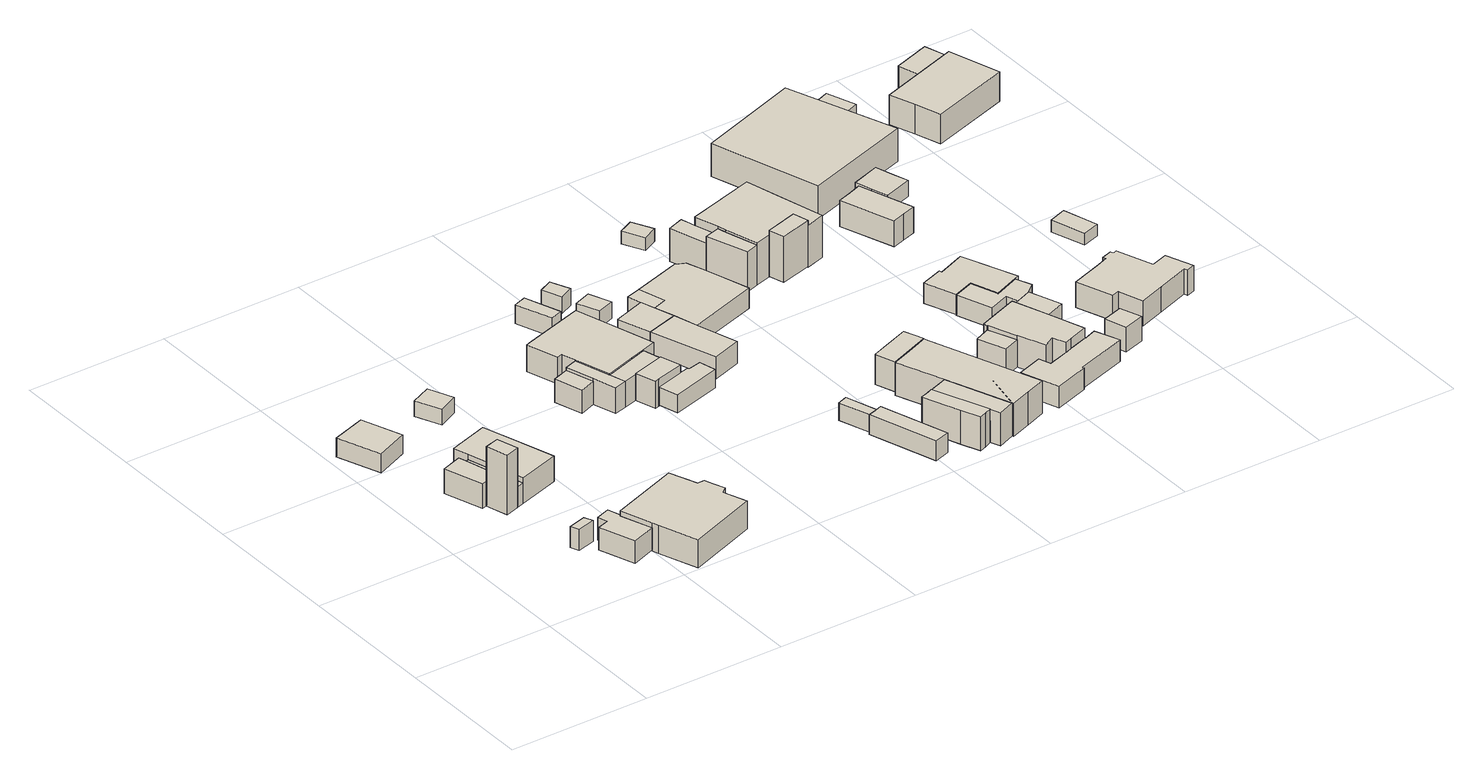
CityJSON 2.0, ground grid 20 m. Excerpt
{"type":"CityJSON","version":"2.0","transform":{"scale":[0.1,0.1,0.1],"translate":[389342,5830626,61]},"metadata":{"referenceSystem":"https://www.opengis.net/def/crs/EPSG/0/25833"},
"CityObjects":{
"building1":{"type":"Building","attributes":{"Gemeindeschluessel":"11000012","BezugspunktDach":"2200","function":"31001_2723","measuredHeight":2.74,"storeysAboveGround":1},"address":[{"country":"Germany","locality":"Berlin","thoroughfareNumber":"5 (1)","thoroughfareName":"Feldspatzenweg"}],"geometry":[{"type":"Solid","lod":"1","boundaries":[[[[0,1,2,3]],[[4,5,6,7]],[[4,7,3,2]],[[5,4,2,1]],[[6,5,1,0]],[[7,6,0,3]]]]}]},
"building2":{"type":"Building","attributes":{"Gemeindeschluessel":"11000012","BezugspunktDach":"2200","function":"31001_2723","measuredHeight":8.47,"storeysAboveGround":1},"address":[{"country":"Germany","locality":"Berlin","thoroughfareNumber":"5 (3)","thoroughfareName":"Feldspatzenweg"}],"geometry":[{"type":"Solid","lod":"1","boundaries":[[[[8,9,10,11]],[[12,13,14,15]],[[12,15,11,10]],[[13,12,10,9]],[[14,13,9,8]],[[15,14,8,11]]]]}]},
"building3":{"type":"Building","attributes":{"Gemeindeschluessel":"11000012","BezugspunktDach":"2200","function":"51009_1611","measuredHeight":3,"storeysAboveGround":0},"address":[{"country":"Germany","locality":"Berlin"}],"geometry":[{"type":"Solid","lod":"1","boundaries":[[[[16,17,18,19]],[[20,21,22,23]],[[20,23,19,18]],[[21,20,18,17]],[[22,21,17,16]],[[23,22,16,19]]]]}]},
"building4":{"type":"Building","attributes":{"Gemeindeschluessel":"11000012","BezugspunktDach":"2200","function":"31001_2723","measuredHeight":3.29,"storeysAboveGround":1},"address":[{"country":"Germany","locality":"Berlin","thoroughfareNumber":"3 (2)","thoroughfareName":"Feldspatzenweg"}],"geometry":[{"type":"Solid","lod":"1","boundaries":[[[[24,25,26,27,28,29,30,31]],[[32,33,34,35,36,37,38,39]],[[32,39,31,30]],[[33,32,30,29]],[[34,33,29,28]],[[35,34,28,27]],[[36,35,27,26]],[[37,36,26,25]],[[38,37,25,24]],[[39,38,24,31]]]]}]},
"building5":{"type":"Building","attributes":{"Gemeindeschluessel":"11000012","function":"31001_1010"},"address":[{"country":"Germany","locality":"Berlin","thoroughfareNumber":"5","thoroughfareName":"Feldspatzenweg"}],"children":["building5-1","building5-2","building5-3"]},
"building5-1":{"type":"BuildingPart","attributes":{"BezugspunktDach":"2200","measuredHeight":4.43,"storeysAboveGround":1},"parents":["building5"],"geometry":[{"type":"MultiSurface","lod":"1","boundaries":[[[40,41,42,43,44,45,46]],[[47,48,49,50,51,52,53]],[[47,53,46,45]],[[48,47,45,44]],[[49,48,44,43]],[[50,49,43,42]],[[54,55,56,42,41]],[[57,54,51,41,40]],[[53,52,40,46]],[[51,50,56,55,54]],[[52,51,54,57]]]}]},
"building5-2":{"type":"BuildingPart","attributes":{"BezugspunktDach":"2200","measuredHeight":4.01,"storeysAboveGround":1},"parents":["building5"],"geometry":[{"type":"Solid","lod":"1","boundaries":[[[[58,59,60,61,62,63]],[[64,65,12,15,66,67]],[[64,67,63,62]],[[65,64,62,61]],[[12,68,69,65,61,60]],[[15,12,60,59]],[[66,15,59,58]],[[67,66,58,63]],[[65,69,68,12]]]]}]},
"building5-3":{"type":"BuildingPart","attributes":{"BezugspunktDach":"2200","measuredHeight":2.96,"storeysAboveGround":1},"parents":["building5"],"geometry":[{"type":"MultiSurface","lod":"1","boundaries":[[[68,70,55,57,69]],[[52,50,13,12,65]],[[52,65,69,57]],[[13,50,55,70]],[[12,13,70,68]],[[50,71,51,54,55]],[[72,52,57,54,51]],[[73,12,68,69,65]]]}]},
"building6":{"type":"Building","attributes":{"Gemeindeschluessel":"11000012","BezugspunktDach":"2200","function":"31001_1010","measuredHeight":5.17,"storeysAboveGround":1},"address":[{"country":"Germany","locality":"Berlin","thoroughfareNumber":"3","thoroughfareName":"Feldspatzenweg"}],"geometry":[{"type":"Solid","lod":"1","boundaries":[[[[74,75,76,77,78,79,80,81,82,83,84,85]],[[86,87,88,89,90,91,92,93,94,95,96,97]],[[86,97,85,84]],[[87,86,84,83]],[[88,87,83,82]],[[89,88,82,81]],[[90,89,81,80]],[[91,90,80,79]],[[92,91,79,78]],[[93,92,78,77]],[[94,93,77,76]],[[95,94,76,75]],[[96,95,75,74]],[[97,96,74,85]]]]}]},
"building7":{"type":"Building","attributes":{"Gemeindeschluessel":"11000012","BezugspunktDach":"2200","function":"51009_1611","measuredHeight":2.26,"storeysAboveGround":0},"address":[{"country":"Germany","locality":"Berlin"}],"geometry":[{"type":"Solid","lod":"1","boundaries":[[[[98,99,100,101]],[[102,103,104,105]],[[102,105,101,100]],[[103,102,100,99]],[[104,103,99,98]],[[105,104,98,101]]]]}]},
"building8":{"type":"Building","attributes":{"Gemeindeschluessel":"11000012","function":"31001_1010"},"address":[{"country":"Germany","locality":"Berlin","thoroughfareNumber":"7","thoroughfareName":"Feldspatzenweg"}],"children":["building8-1","building8-2","building8-3","building8-4","building8-5"]},
"building8-1":{"type":"BuildingPart","attributes":{"BezugspunktDach":"2200","measuredHeight":4.31,"storeysAboveGround":1},"parents":["building8"],"geometry":[{"type":"MultiSurface","lod":"1","boundaries":[[[106,107,108,109,110,111,112,113,114,115]],[[116,117,118,119,120,121,122,123,124,125]],[[116,125,115,114]],[[117,116,114,113]],[[118,117,113,112]],[[119,118,112,111]],[[126,127,119,111,110]],[[128,126,120,110,109]],[[122,129,128,109,108]],[[123,122,108,107]],[[124,123,107,106]],[[125,124,106,115]],[[120,119,127,126]],[[121,120,126,128]],[[121,128,129,122]]]}]},
"building8-2":{"type":"BuildingPart","attributes":{"BezugspunktDach":"2200","measuredHeight":3.26,"storeysAboveGround":1},"parents":["building8"],"geometry":[{"type":"Solid","lod":"1","boundaries":[[[[130,131,132,133]],[[134,135,136,137]],[[134,137,133,132]],[[136,135,131,130]],[[137,136,130,133]],[[131,135,134,132]]]]}]},
"building8-3":{"type":"BuildingPart","attributes":{"BezugspunktDach":"2200","measuredHeight":3.67,"storeysAboveGround":1},"parents":["building8"],"geometry":[{"type":"MultiSurface","lod":"1","boundaries":[[[138,139,140,129,141]],[[122,142,143,135,134]],[[122,134,141,129]],[[143,142,140,139]],[[135,143,139,138]],[[132,131,138,141]],[[129,128,121,122]],[[142,121,128,140]],[[134,135,131,132]]]}]},
"building8-4":{"type":"BuildingPart","attributes":{"BezugspunktDach":"2200","measuredHeight":3.91,"storeysAboveGround":1},"parents":["building8"],"geometry":[{"type":"MultiSurface","lod":"1","boundaries":[[[144,145,146,147,148]],[[149,150,151,152,153]],[[154,155,153,148,147]],[[150,149,147,146]],[[151,150,146,145]],[[152,151,145,144]],[[153,152,144,148]],[[156,149,153,155,154]]]}]},
"building8-5":{"type":"BuildingPart","attributes":{"BezugspunktDach":"2200","measuredHeight":3.67,"storeysAboveGround":1},"parents":["building8"],"geometry":[{"type":"MultiSurface","lod":"1","boundaries":[[[140,155,154,127,128]],[[119,149,153,142,121]],[[149,119,127,154]],[[142,153,155,140]],[[119,120,126,127]],[[121,128,126,120]],[[153,149,154,155]],[[142,140,128,121]]]}]},
"building9":{"type":"Building","attributes":{"Gemeindeschluessel":"11000012","BezugspunktDach":"2200","function":"31001_2463","measuredHeight":2.63,"storeysAboveGround":1},"address":[{"country":"Germany","locality":"Berlin","thoroughfareNumber":"7 (1)","thoroughfareName":"Feldspatzenweg"}],"geometry":[{"type":"Solid","lod":"1","boundaries":[[[[157,158,159,160,161,162,163]],[[164,165,166,167,168,169,170]],[[164,170,163,162]],[[165,164,162,161]],[[166,165,161,160]],[[167,166,160,159]],[[168,167,159,158]],[[169,168,158,157]],[[170,169,157,163]]]]}]},
"building10":{"type":"Building","attributes":{"Gemeindeschluessel":"11000012","BezugspunktDach":"2200","function":"31001_2723","measuredHeight":2.68,"storeysAboveGround":1},"address":[{"country":"Germany","locality":"Berlin","thoroughfareNumber":"7 (2)","thoroughfareName":"Feldspatzenweg"}],"geometry":[{"type":"Solid","lod":"1","boundaries":[[[[171,172,173,174]],[[175,176,177,178]],[[175,178,174,173]],[[176,175,173,172]],[[177,176,172,171]],[[178,177,171,174]]]]}]},
"building11":{"type":"Building","attributes":{"Gemeindeschluessel":"11000012","BezugspunktDach":"2200","function":"31001_2723","measuredHeight":2.43,"storeysAboveGround":1},"address":[{"country":"Germany","locality":"Berlin","thoroughfareNumber":"9 (3)","thoroughfareName":"Feldspatzenweg"}],"geometry":[{"type":"Solid","lod":"1","boundaries":[[[[179,180,181,182]],[[183,184,185,186]],[[183,186,182,181]],[[184,183,181,180]],[[185,184,180,179]],[[186,185,179,182]]]]}]},
"building12":{"type":"Building","attributes":{"Gemeindeschluessel":"11000012","BezugspunktDach":"2200","function":"51009_1611","measuredHeight":2.32,"storeysAboveGround":0},"address":[{"country":"Germany","locality":"Berlin"}],"geometry":[{"type":"Solid","lod":"1","boundaries":[[[[187,188,189,190]],[[191,192,193,194]],[[191,194,190,189]],[[192,191,189,188]],[[193,192,188,187]],[[194,193,187,190]]]]}]},
"building13":{"type":"Building","attributes":{"Gemeindeschluessel":"11000012","BezugspunktDach":"2200","function":"31001_2723","measuredHeight":2.81,"storeysAboveGround":1},"address":[{"country":"Germany","locality":"Berlin","thoroughfareNumber":"9 (1)","thoroughfareName":"Feldspatzenweg"}],"geometry":[{"type":"Solid","lod":"1","boundaries":[[[[195,196,197,198,199]],[[200,201,202,203,204]],[[200,204,199,198]],[[201,200,198,197]],[[202,201,197,196]],[[203,202,196,195]],[[204,203,195,199]]]]}]},
"building14":{"type":"Building","attributes":{"Gemeindeschluessel":"11000012","BezugspunktDach":"2200","function":"51009_1610","measuredHeight":3.08,"storeysAboveGround":0},"address":[{"country":"Germany","locality":"Berlin"}],"geometry":[{"type":"Solid","lod":"1","boundaries":[[[[205,206,207,196,195]],[[208,209,210,211,212]],[[208,212,195,196]],[[209,208,196,207]],[[210,209,207,206]],[[211,210,206,205]],[[212,211,205,195]]]]}]},
"building15":{"type":"Building","attributes":{"Gemeindeschluessel":"11000012","BezugspunktDach":"2200","function":"51009_1610","measuredHeight":2.58,"storeysAboveGround":0},"address":[{"country":"Germany","locality":"Berlin"}],"geometry":[{"type":"Solid","lod":"1","boundaries":[[[[213,214,215,216]],[[217,218,219,220]],[[217,220,216,215]],[[218,217,215,214]],[[219,218,214,213]],[[220,219,213,216]]]]}]},
"building16":{"type":"Building","attributes":{"Gemeindeschluessel":"11000012","BezugspunktDach":"2200","function":"31001_2723","measuredHeight":2.86,"storeysAboveGround":1},"address":[{"country":"Germany","locality":"Berlin","thoroughfareNumber":"8 (2)","thoroughfareName":"Feldspatzenweg"}],"geometry":[{"type":"Solid","lod":"1","boundaries":[[[[221,222,223,214,213]],[[224,225,226,227,228]],[[224,228,213,214]],[[225,224,214,223]],[[226,225,223,222]],[[227,226,222,221]],[[228,227,221,213]]]]}]},
"building17":{"type":"Building","attributes":{"Gemeindeschluessel":"11000012","BezugspunktDach":"2200","function":"51009_1610","measuredHeight":2.61,"storeysAboveGround":0},"address":[{"country":"Germany","locality":"Berlin"}],"geometry":[{"type":"Solid","lod":"1","boundaries":[[[[198,197,229,230,231]],[[232,233,234,235,236]],[[232,236,231,230]],[[233,232,230,229]],[[234,233,229,197]],[[235,234,197,198]],[[236,235,198,231]]]]}]},
"building18":{"type":"Building","attributes":{"Gemeindeschluessel":"11000012","BezugspunktDach":"2200","function":"31001_1010","measuredHeight":2.9,"storeysAboveGround":1},"address":[{"country":"Germany","locality":"Berlin","thoroughfareNumber":"9","thoroughfareName":"Feldspatzenweg"}],"geometry":[{"type":"Solid","lod":"1","boundaries":[[[[196,207,237,238,239,240,230,229,197]],[[241,242,243,244,245,246,247,248,249]],[[241,249,197,229]],[[242,241,229,230]],[[243,242,230,240]],[[244,243,240,239]],[[245,244,239,238]],[[246,245,238,237]],[[247,246,237,207]],[[248,247,207,196]],[[249,248,196,197]]]]}]},
"building19":{"type":"Building","attributes":{"Gemeindeschluessel":"11000012","function":"31001_1010"},"address":[{"country":"Germany","locality":"Berlin","thoroughfareNumber":"8","thoroughfareName":"Feldspatzenweg"}],"children":["building19-1","building19-2","building19-3"]},
"building19-1":{"type":"BuildingPart","attributes":{"BezugspunktDach":"2200","measuredHeight":5.54,"storeysAboveGround":1},"parents":["building19"],"geometry":[{"type":"Solid","lod":"1","boundaries":[[[[250,251,252,253,254,255,256,257]],[[258,259,260,261,262,263,264,265]],[[258,265,257,256]],[[259,258,256,255]],[[260,259,255,254]],[[261,260,254,253]],[[262,261,253,252]],[[263,262,252,251]],[[264,263,251,250]],[[265,264,250,257]]]]}]},
"building19-2":{"type":"BuildingPart","attributes":{"BezugspunktDach":"2200","measuredHeight":5.54,"storeysAboveGround":1},"parents":["building19"],"geometry":[{"type":"MultiSurface","lod":"1","boundaries":[[[266,267,268,251,269,250,270]],[[264,271,263,272,273,274,275]],[[264,275,270,250]],[[271,264,250,269]],[[263,271,269,251]],[[272,263,251,268]],[[273,272,268,267]],[[274,273,267,266]],[[275,276,274,266,270,277]]]}]},
"building19-3":{"type":"BuildingPart","attributes":{"BezugspunktDach":"2200","measuredHeight":5.46,"storeysAboveGround":1},"parents":["building19"],"geometry":[{"type":"MultiSurface","lod":"1","boundaries":[[[278,279,280,281,282,283,284]],[[285,275,273,286,287,288,289]],[[285,289,284,283]],[[275,285,283,282]],[[273,267,266,274,266,270,282,281]],[[286,273,281,280]],[[287,286,280,279]],[[288,287,279,278]],[[289,288,278,284]],[[290,274,266,267,273]],[[275,270,266,274]]]}]},
"building20":{"type":"Building","attributes":{"Gemeindeschluessel":"11000012","BezugspunktDach":"2200","function":"31001_2463","measuredHeight":4.94,"storeysAboveGround":1},"address":[{"country":"Germany","locality":"Berlin","thoroughfareNumber":"8 (1)","thoroughfareName":"Feldspatzenweg"}],"geometry":[{"type":"Solid","lod":"1","boundaries":[[[[291,292,293,294,295]],[[296,297,298,299,300]],[[296,300,295,294]],[[297,296,294,293]],[[298,297,293,292]],[[299,298,292,291]],[[300,299,291,295]]]]}]},
"building21":{"type":"Building","attributes":{"Gemeindeschluessel":"11000012","BezugspunktDach":"2200","function":"31001_2723","measuredHeight":1.85,"storeysAboveGround":1},"address":[{"country":"Germany","locality":"Berlin","thoroughfareNumber":"11 (2)","thoroughfareName":"Feldspatzenweg"}],"geometry":[{"type":"Solid","lod":"1","boundaries":[[[[301,302,303,304]],[[305,306,307,308]],[[305,308,304,303]],[[306,305,303,302]],[[307,306,302,301]],[[308,307,301,304]]]]}]},
"building22":{"type":"Building","attributes":{"Gemeindeschluessel":"11000012","BezugspunktDach":"2200","function":"31001_2723","measuredHeight":6.55,"storeysAboveGround":1},"address":[{"country":"Germany","locality":"Berlin","thoroughfareNumber":"11 (1)","thoroughfareName":"Feldspatzenweg"}],"geometry":[{"type":"Solid","lod":"1","boundaries":[[[[309,310,311,312,313]],[[314,315,316,317,318]],[[314,318,313,312]],[[315,314,312,311]],[[316,315,311,310]],[[317,316,310,309]],[[318,317,309,313]]]]}]},
"building23":{"type":"Building","attributes":{"Gemeindeschluessel":"11000012","function":"31001_1010"},"address":[{"country":"Germany","locality":"Berlin","thoroughfareNumber":"11","thoroughfareName":"Feldspatzenweg"}],"children":["building23-1","building23-2"]},
"building23-1":{"type":"BuildingPart","attributes":{"BezugspunktDach":"2200","measuredHeight":6.84,"storeysAboveGround":1},"parents":["building23"],"geometry":[{"type":"MultiSurface","lod":"1","boundaries":[[[319,320,321,322,323,324,325,326,327,328]],[[329,330,331,332,333,334,335,336,337,338]],[[329,338,328,327]],[[330,329,327,326]],[[331,330,326,325]],[[332,331,325,324]],[[333,332,324,323]],[[334,333,323,322]],[[335,334,322,321]],[[339,340,335,321,320]],[[341,339,336,320,319]],[[338,337,319,328]],[[336,335,340,339]],[[337,336,339,341]]]}]},
"building23-2":{"type":"BuildingPart","attributes":{"BezugspunktDach":"2200","measuredHeight":5.73,"storeysAboveGround":1},"parents":["building23"],"geometry":[{"type":"MultiSurface","lod":"1","boundaries":[[[342,340,341,343]],[[337,335,344,345]],[[337,345,343,341]],[[344,335,340,342]],[[345,344,342,343]],[[336,339,340,335]],[[337,341,339,336]]]}]},
"building24":{"type":"Building","attributes":{"Gemeindeschluessel":"11000012","BezugspunktDach":"2200","function":"51009_1610","measuredHeight":6.55,"storeysAboveGround":0},"address":[{"country":"Germany","locality":"Berlin"}],"geometry":[{"type":"Solid","lod":"1","boundaries":[[[[346,347,348,349]],[[350,351,352,353]],[[350,353,349,348]],[[351,350,348,347]],[[352,351,347,346]],[[353,352,346,349]]]]}]},
"building25":{"type":"Building","attributes":{"Gemeindeschluessel":"11000012","function":"31001_1010"},"address":[{"country":"Germany","locality":"Berlin","thoroughfareNumber":"10","thoroughfareName":"Feldspatzenweg"}],"children":["building25-1","building25-2","building25-3","building25-4"]},
"building25-1":{"type":"BuildingPart","attributes":{"BezugspunktDach":"2200","measuredHeight":5.11,"storeysAboveGround":1},"parents":["building25"],"geometry":[{"type":"MultiSurface","lod":"1","boundaries":[[[354,355,356,357,358,359,360,361,362,363,364,365,366]],[[367,368,369,370,371,372,373,374,375,376,377,378,379]],[[367,379,366,365]],[[368,367,365,364]],[[369,380,381,364,363]],[[370,369,363,362]],[[382,383,370,362,361]],[[372,384,382,371,361,360]],[[373,372,360,359]],[[374,373,359,358]],[[375,374,358,357]],[[376,375,357,356]],[[385,386,356,355]],[[378,377,355,354]],[[379,378,354,366]],[[368,381,380,369]],[[371,370,383,382]],[[371,382,384,372]],[[377,376,386,385]]]}]},
"building25-2":{"type":"BuildingPart","attributes":{"BezugspunktDach":"2200","measuredHeight":3.88,"storeysAboveGround":1},"parents":["building25"],"geometry":[{"type":"Solid","lod":"1","boundaries":[[[[380,387,388,389,381]],[[390,391,392,369,368]],[[390,368,381,389]],[[391,390,389,388]],[[392,391,388,387]],[[369,392,387,380]],[[368,369,380,381]]]]}]},
"building25-3":{"type":"BuildingPart","attributes":{"BezugspunktDach":"2200","measuredHeight":3.88,"storeysAboveGround":1},"parents":["building25"],"geometry":[{"type":"Solid","lod":"1","boundaries":[[[[393,394,386,385,395,396]],[[378,377,376,375,397,398]],[[378,398,396,395]],[[377,378,395,385]],[[375,376,386,394]],[[397,375,394,393]],[[398,397,393,396]],[[376,377,385,386]]]]}]},
"building25-4":{"type":"BuildingPart","attributes":{"BezugspunktDach":"2200","measuredHeight":3.07,"storeysAboveGround":1},"parents":["building25"],"geometry":[{"type":"MultiSurface","lod":"1","boundaries":[[[399,400,401,402,403,404,383,384,405,406,407]],[[408,409,372,370,410,411,412,413,414,415,416]],[[408,416,407,406]],[[409,408,406,405]],[[372,409,405,384]],[[372,371,370]],[[410,370,383,404]],[[411,410,404,403]],[[412,411,403,402]],[[413,412,402,401]],[[414,413,401,400]],[[415,414,400,399]],[[416,415,399,407]],[[370,371,382,383]],[[384,382,417,371,372]]]}]},
"building26":{"type":"Building","attributes":{"Gemeindeschluessel":"11000012","BezugspunktDach":"2200","function":"51009_1610","measuredHeight":2.92,"storeysAboveGround":0},"address":[{"country":"Germany","locality":"Berlin"}],"geometry":[{"type":"Solid","lod":"1","boundaries":[[[[418,419,389,388,420,421,422,423,424]],[[425,426,427,428,429,430,431,432,433]],[[425,433,424,423]],[[426,425,423,422]],[[427,426,422,421]],[[428,427,421,420]],[[429,428,420,388]],[[430,429,388,389]],[[431,430,389,419]],[[432,431,419,418]],[[433,432,418,424]]]]}]},
"building27":{"type":"Building","attributes":{"Gemeindeschluessel":"11000012","BezugspunktDach":"2200","function":"31001_2463","measuredHeight":2.91,"storeysAboveGround":1},"address":[{"country":"Germany","locality":"Berlin","thoroughfareNumber":"10 (1)","thoroughfareName":"Feldspatzenweg"}],"geometry":[{"type":"Solid","lod":"1","boundaries":[[[[434,435,436,437,438,439,440,441,442]],[[443,444,445,446,447,448,449,450,451]],[[443,451,442,441]],[[444,443,441,440]],[[445,444,440,439]],[[446,445,439,438]],[[447,446,438,437]],[[448,447,437,436]],[[449,448,436,435]],[[450,449,435,434]],[[451,450,434,442]]]]}]},
"building28":{"type":"Building","attributes":{"Gemeindeschluessel":"11000012","BezugspunktDach":"2200","function":"31001_2723","measuredHeight":3.56,"storeysAboveGround":1},"address":[{"country":"Germany","locality":"Berlin","thoroughfareNumber":"10 (2)","thoroughfareName":"Feldspatzenweg"}],"geometry":[{"type":"Solid","lod":"1","boundaries":[[[[452,453,454,455]],[[456,457,458,459]],[[456,459,455,454]],[[457,456,454,453]],[[458,457,453,452]],[[459,458,452,455]]]]}]},
"building29":{"type":"Building","attributes":{"Gemeindeschluessel":"11000012","BezugspunktDach":"2200","function":"31001_2723","measuredHeight":4.55,"storeysAboveGround":1},"address":[{"country":"Germany","locality":"Berlin","thoroughfareNumber":"13 (2)","thoroughfareName":"Feldspatzenweg"}],"geometry":[{"type":"Solid","lod":"1","boundaries":[[[[460,461,462,463,464,465]],[[466,467,468,469,470,471]],[[466,471,465,464]],[[467,466,464,463]],[[468,467,463,462]],[[469,468,462,461]],[[470,469,461,460]],[[471,470,460,465]]]]}]},
"building30":{"type":"Building","attributes":{"Gemeindeschluessel":"11000012","BezugspunktDach":"2200","function":"31001_1010","measuredHeight":6.01,"storeysAboveGround":1},"address":[{"country":"Germany","locality":"Berlin","thoroughfareNumber":"13","thoroughfareName":"Feldspatzenweg"}],"geometry":[{"type":"Solid","lod":"1","boundaries":[[[[472,473,474,475]],[[476,477,478,479]],[[476,479,475,474]],[[477,476,474,473]],[[478,477,473,472]],[[479,478,472,475]]]]}]},
"building31":{"type":"Building","attributes":{"Gemeindeschluessel":"11000012","BezugspunktDach":"2200","function":"51009_1611","measuredHeight":2.53,"storeysAboveGround":0},"address":[{"country":"Germany","locality":"Berlin"}],"geometry":[{"type":"Solid","lod":"1","boundaries":[[[[480,481,482,483,484,485]],[[486,487,488,489,490,491]],[[486,491,485,484]],[[487,486,484,483]],[[488,487,483,482]],[[489,488,482,481]],[[490,489,481,480]],[[491,490,480,485]]]]}]},
"building32":{"type":"Building","attributes":{"Gemeindeschluessel":"11000012","BezugspunktDach":"2200","function":"31001_1010","measuredHeight":4.17,"storeysAboveGround":1},"address":[{"country":"Germany","locality":"Berlin","thoroughfareNumber":"12","thoroughfareName":"Feldspatzenweg"}],"geometry":[{"type":"Solid","lod":"1","boundaries":[[[[492,493,494,495,496,497,498,499,500,501,502,503,504,505,506,507]],[[508,509,510,511,512,513,514,515,516,517,518,519,520,521,522,523]],[[508,523,507,506]],[[509,508,506,505]],[[510,509,505,504]],[[511,510,504,503]],[[512,511,503,502]],[[513,512,502,501]],[[514,513,501,500]],[[515,514,500,499]],[[516,515,499,498]],[[517,516,498,497]],[[518,517,497,496]],[[519,518,496,495]],[[520,519,495,494]],[[521,520,494,493]],[[522,521,493,492]],[[523,522,492,507]]]]}]},
"building33":{"type":"Building","attributes":{"Gemeindeschluessel":"11000012","BezugspunktDach":"2200","function":"31001_2723","measuredHeight":1.75,"storeysAboveGround":1},"address":[{"country":"Germany","locality":"Berlin","thoroughfareNumber":"12 (1)","thoroughfareName":"Feldspatzenweg"}],"geometry":[{"type":"Solid","lod":"1","boundaries":[[[[524,525,526,527]],[[528,529,530,531]],[[528,531,527,526]],[[529,528,526,525]],[[530,529,525,524]],[[531,530,524,527]]]]}]},
"building34":{"type":"Building","attributes":{"Gemeindeschluessel":"11000012","BezugspunktDach":"2200","function":"31001_2723","measuredHeight":1.81,"storeysAboveGround":1},"address":[{"country":"Germany","locality":"Berlin","thoroughfareNumber":"15 (2)","thoroughfareName":"Feldspatzenweg"}],"geometry":[{"type":"Solid","lod":"1","boundaries":[[[[532,533,534,535]],[[536,537,538,539]],[[536,539,535,534]],[[537,536,534,533]],[[538,537,533,532]],[[539,538,532,535]]]]}]},
"building35":{"type":"Building","attributes":{"Gemeindeschluessel":"11000012","function":"31001_1010"},"address":[{"country":"Germany","locality":"Berlin","thoroughfareNumber":"15","thoroughfareName":"Feldspatzenweg"}],"children":["building35-1","building35-2"]},
"building35-1":{"type":"BuildingPart","attributes":{"BezugspunktDach":"2200","measuredHeight":4.95,"storeysAboveGround":1},"parents":["building35"],"geometry":[{"type":"MultiSurface","lod":"1","boundaries":[[[540,541,542,543,544]],[[545,546,547,548,549]],[[550,551,552,549,544,543]],[[546,545,543,542]],[[547,546,542,541]],[[548,547,541,540]],[[549,548,540,544]],[[545,552,551,550]]]}]},
"building35-2":{"type":"BuildingPart","attributes":{"BezugspunktDach":"2200","measuredHeight":3.42,"storeysAboveGround":1},"parents":["building35"],"geometry":[{"type":"Solid","lod":"1","boundaries":[[[[551,550,553,554]],[[555,545,552,556]],[[555,556,554,553]],[[545,555,553,550]],[[556,552,551,554]],[[552,545,550,551]]]]}]}
},
"vertices":[
[25,384,50],[71,404,50],[50,461,50],[2,445,50],[50,461,23],[71,404,23],[25,384,23],[2,445,23],
[97,223,104],[117,230,104],[108,260,104],[88,254,104],[108,260,19],[117,230,19],[97,223,19],[88,254,19],
[127,116,42],[153,123,42],[147,135,42],[122,128,42],[147,135,12],[153,123,12],[127,116,12],[122,128,12],
[166,54,43],[200,67,43],[184,111,43],[186,112,43],[180,131,43],[160,124,43],[164,110,43],[148,105,43],[164,110,11],[160,124,11],[180,131,11],[186,112,11],[184,111,11],[200,67,11],[166,54,11],[148,105,11],
[105,315,55],[114,285,55],[128,233,55],[187,252,55],[171,304,55],[155,355,55],[99,337,55],[155,355,19],[171,304,19],[187,252,19],[128,233,19],[114,285,19],[105,315,19],[99,337,19],[114,285,48],[128,233,48],[128,233,44],[105,315,48],
[81,252,54],[88,254,54],[108,260,54],[94,311,54],[92,317,54],[63,307,54],[92,317,19],[94,311,19],[81,252,19],[63,307,19],[108,260,48],[94,311,48],
[117,230,48],[128,234,19],[114,286,19],[94,309,19],
[200,67,50],[203,57,50],[223,3,50],[322,40,50],[310,73,50],[318,80,50],[311,97,50],[307,108,50],[297,108,50],[282,147,50],[186,112,50],[184,111,50],[186,112,10],[282,147,10],[297,108,10],[307,108,10],[311,97,10],[318,80,10],[310,73,10],[322,40,10],[223,3,10],[203,57,10],[200,67,10],[184,111,10],
[145,425,48],[173,439,48],[158,474,48],[129,461,48],[158,474,26],[173,439,26],[145,425,26],[129,461,26],
[316,424,60],[324,427,60],[330,407,60],[345,357,60],[388,371,60],[410,378,60],[430,384,60],[396,498,60],[311,472,60],[302,469,60],[311,472,22],[396,498,22],[430,384,22],[410,378,22],[388,371,22],[345,357,22],[330,407,22],[324,427,22],[316,424,22],[302,469,22],[388,371,59],[410,378,59],[345,357,59],[330,407,59],
[301,353,55],[324,362,55],[312,401,55],[289,393,55],[312,401,22],[324,362,22],[301,353,22],[289,393,22],
[324,362,59],[334,329,59],[352,334,59],[312,401,59],[352,334,22],[334,329,22],
[380,310,61],[386,312,61],[426,323,61],[417,352,61],[371,339,61],[417,352,22],[426,323,22],[386,312,22],[380,310,22],[371,339,22],[417,352,59],[371,339,59],[417,352,44],
[394,284,50],[464,304,50],[458,328,50],[440,324,50],[438,326,50],[426,323,50],[386,312,50],[426,323,24],[438,326,24],[440,324,24],[458,328,24],[464,304,24],[394,284,24],[386,312,24],
[369,510,53],[386,515,53],[368,566,53],[350,560,53],[368,566,26],[386,515,26],[369,510,26],[350,560,26],
[405,539,55],[424,548,55],[412,575,55],[393,566,55],[412,575,31],[424,548,31],[405,539,31],[393,566,31],
[423,486,55],[447,495,55],[434,526,55],[410,517,55],[434,526,31],[447,495,31],[423,486,31],[410,517,31],
[443,410,57],[488,423,57],[479,451,57],[473,471,57],[428,456,57],[473,471,29],[479,451,29],[488,423,29],[443,410,29],[428,456,29],
[475,317,57],[516,331,57],[498,389,57],[488,423,26],[498,389,26],[516,331,26],[475,317,26],[443,410,26],
[562,122,43],[576,126,43],[562,170,43],[548,165,43],[562,170,18],[576,126,18],[562,122,18],[548,165,18],
[593,26,43],[615,33,43],[584,129,43],[576,126,15],[584,129,15],[615,33,15],[593,26,15],[562,122,15],
[499,458,57],[488,496,57],[467,490,57],[488,496,31],[499,458,31],[479,451,31],[473,471,31],[467,490,31],
[598,421,57],[579,484,57],[569,511,57],[556,517,57],[499,458,28],[488,496,28],[556,517,28],[569,511,28],[579,484,28],[598,421,28],[498,389,28],[488,423,28],[479,451,28],
[665,109,62],[700,18,62],[701,16,62],[730,27,62],[759,38,62],[698,198,62],[668,186,62],[639,175,62],[668,186,15],[698,198,15],[759,38,15],[730,27,15],[701,16,15],[700,18,15],[665,109,15],[639,175,15],
[657,53,62],[670,22,62],[676,8,62],[711,75,62],[638,99,62],[711,75,15],[676,8,15],[670,22,15],[657,53,15],[638,99,15],[639,96,15],[638,99,61],
[639,39,63],[650,13,63],[660,17,63],[670,22,63],[638,99,63],[629,95,63],[619,92,63],[629,95,15],[660,17,15],[650,13,15],[639,39,15],[619,92,15],[665,35,15],
[639,175,63],[698,198,63],[687,225,63],[658,214,63],[629,203,63],[658,214,20],[687,225,20],[698,198,20],[639,175,20],[629,203,20],
[567,592,52],[588,603,52],[573,632,52],[552,622,52],[573,632,34],[588,603,34],[567,592,34],[552,622,34],
[598,510,76],[620,516,76],[610,550,76],[604,570,76],[581,562,76],[604,570,29],[610,550,29],[620,516,29],[598,510,29],[581,562,29],
[620,516,88],[623,504,88],[637,458,88],[659,464,88],[704,477,88],[710,455,88],[737,463,88],[719,531,88],[707,578,88],[610,550,88],[707,578,28],[719,531,28],[737,463,28],[710,455,28],[704,477,28],[659,464,28],[637,458,28],[623,504,28],[620,516,28],[610,550,28],[623,504,85],[637,458,85],[620,516,85],
[618,452,85],[598,510,85],[618,452,28],[598,510,28],
[665,443,95],[710,455,95],[704,477,95],[659,464,95],[704,477,29],[710,455,29],[665,443,29],[659,464,29],
[779,180,60],[780,180,60],[796,142,60],[796,141,60],[812,104,60],[827,112,60],[835,94,60],[845,98,60],[872,107,60],[853,162,60],[836,208,60],[807,197,60],[778,186,60],[807,197,15],[836,208,15],[853,162,15],[872,107,15],[845,98,15],[835,94,15],[827,112,15],[812,104,15],[796,141,15],[796,142,15],[780,180,15],[779,180,15],[778,186,15],[853,162,54],[836,208,54],[845,98,46],[872,107,46],[835,94,46],[780,180,54],[796,142,54],
[887,176,54],[870,221,54],[848,212,54],[848,212,15],[870,221,15],[887,176,15],
[773,132,54],[796,141,54],[779,180,54],[758,171,54],[773,132,15],[758,171,15],
[783,36,46],[832,53,46],[831,55,46],[904,79,46],[890,113,46],[872,106,46],[805,84,46],[799,101,46],[764,89,46],[799,101,15],[805,84,15],[872,106,15],[890,113,15],[904,79,15],[831,55,15],[832,53,15],[783,36,15],[764,89,15],[845,98,21],
[813,217,54],[842,228,54],[883,232,54],[874,254,54],[838,239,54],[824,277,54],[795,266,54],[824,277,25],[838,239,25],[874,254,25],[883,232,25],[870,221,25],[848,212,25],[842,228,25],[813,217,25],[795,266,25],
[795,266,55],[824,277,55],[838,239,55],[874,254,55],[880,256,55],[849,333,55],[810,317,55],[809,321,55],[778,310,55],[809,321,26],[810,317,26],[849,333,26],[880,256,26],[874,254,26],[838,239,26],[824,277,26],[795,266,26],[778,310,26],
[917,84,56],[947,94,56],[936,124,56],[907,115,56],[936,124,21],[947,94,21],[917,84,21],[907,115,21],
[819,428,68],[837,434,68],[856,440,68],[830,517,68],[811,510,68],[792,504,68],[811,510,31],[830,517,31],[856,440,31],[837,434,31],[819,428,31],[792,504,31],
[780,531,79],[934,581,79],[877,735,79],[731,685,79],[877,735,32],[934,581,32],[780,531,32],[731,685,32],
[850,518,56],[857,495,56],[897,508,56],[889,531,56],[882,555,56],[842,541,56],[882,555,33],[889,531,33],[897,508,33],[857,495,33],[850,518,33],[842,541,33],
[948,155,54],[959,159,54],[971,124,54],[1007,137,54],[1053,154,54],[1055,149,54],[1067,153,54],[1052,192,54],[1029,184,54],[1010,235,54],[1005,233,54],[1003,237,54],[988,232,54],[990,228,54],[975,222,54],[929,206,54],[975,222,18],[990,228,18],[988,232,18],[1003,237,18],[1005,233,18],[1010,235,18],[1029,184,18],[1052,192,18],[1067,153,18],[1055,149,18],[1053,154,18],[1007,137,18],[971,124,18],[959,159,18],[948,155,18],[929,206,18],
[1009,298,47],[1033,306,47],[1018,355,47],[993,346,47],[1018,355,30],[1033,306,30],[1009,298,30],[993,346,30],
[917,675,54],[948,687,54],[933,728,54],[902,716,54],[933,728,35],[948,687,35],[917,675,35],[902,716,35],
[987,619,74],[999,583,74],[1113,620,74],[1090,693,74],[974,655,74],[1090,693,32],[1113,620,32],[999,583,32],[987,619,32],[974,655,32],[1090,693,67],[1038,676,67],[1038,676,32],
[1079,728,67],[1028,711,67],[1079,728,32],[1028,711,32]
]}
